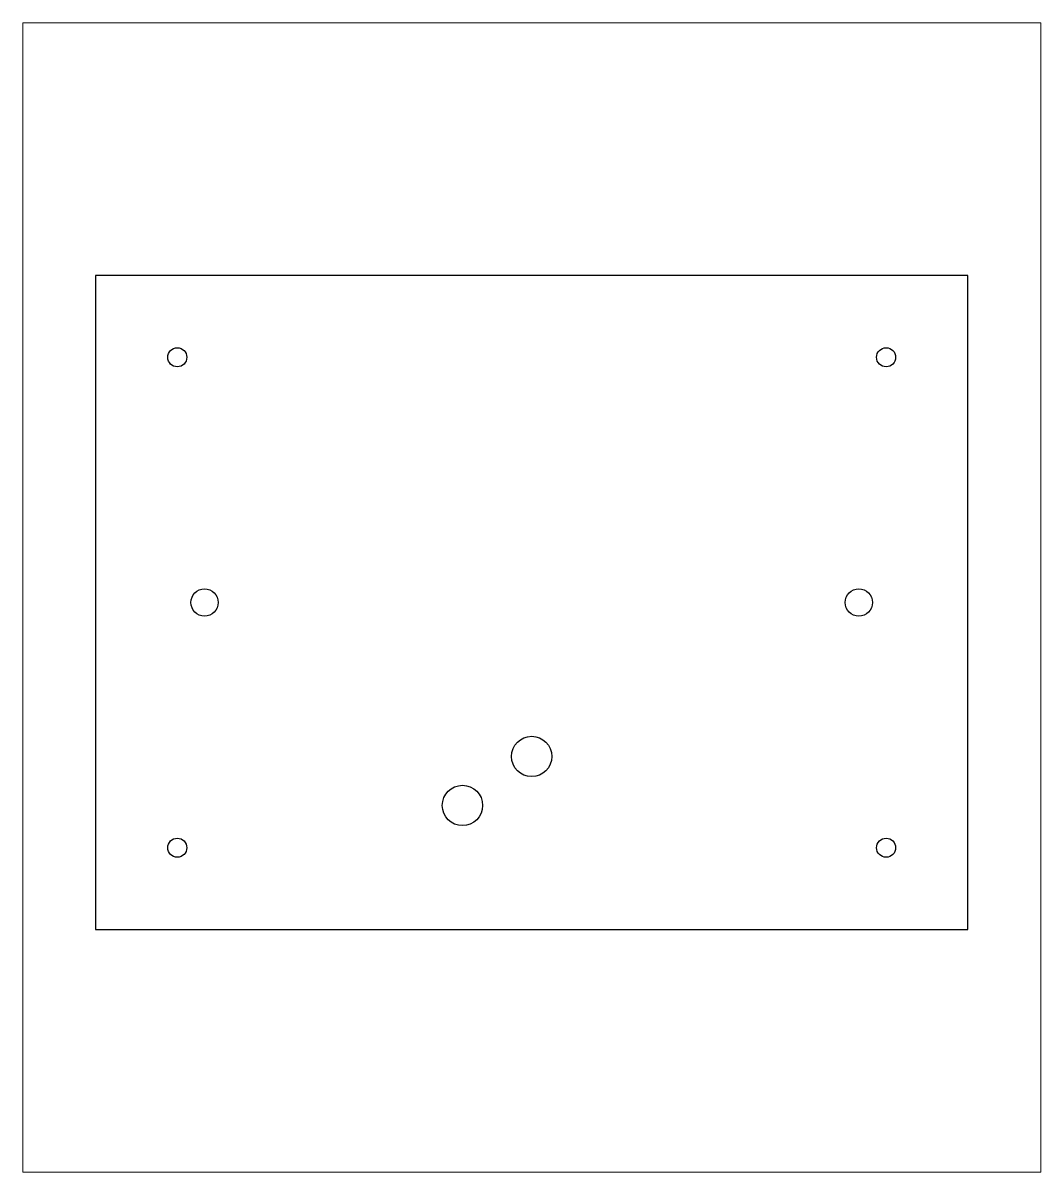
# Paper-space layout 'PanelControl' of a CAD drawing. Header units: millimetres. Extents: x 36 to 223, y -6 to 204.
# The model-space entities are those that its viewports show. They can reach past a viewport. Long polylines and large blocks are cut down to what shows.
import ezdxf

# ---------------------------------------------------------------- set-up
doc = ezdxf.new("R2010")
doc.units = ezdxf.units.MM
doc.layers.add('Piezas', color=164, linetype='Continuous')
doc.layers.add('VentanasGrafidcas', color=7, linetype='Continuous', plot=False)

msp = doc.modelspace()

# ---------------------------------------------------------------- linework, layer by layer
at = {"layer": 'Piezas'}
msp.add_lwpolyline([(1336.35, 680.22), (1496.35, 680.22), (1496.35, 800.22), (1336.35, 800.22)], close=True, dxfattribs=at)
for centre, radius in [((1351.35, 785.22), 1.75), ((1481.35, 785.22), 1.75), ((1356.35, 740.22), 2.5), ((1476.35, 740.22), 2.5), ((1416.35, 711.97), 3.7), ((1403.65, 702.97), 3.7), ((1351.35, 695.22), 1.75), ((1481.35, 695.22), 1.75)]:
    msp.add_circle(centre, radius, dxfattribs=at)

psp = doc.layouts.new('PanelControl')

# ---------------------------------------------------------------- viewports
at = {"layer": 'VentanasGrafidcas', "color": 7, "view_target_point": (1040.45, 760.21)}
psp.add_viewport(center=(129.83, 99), size=(186.71, 210.874), view_center_point=(375.95, -19.07), view_height=210.874, dxfattribs=at)

doc.saveas('drawing.dxf')
